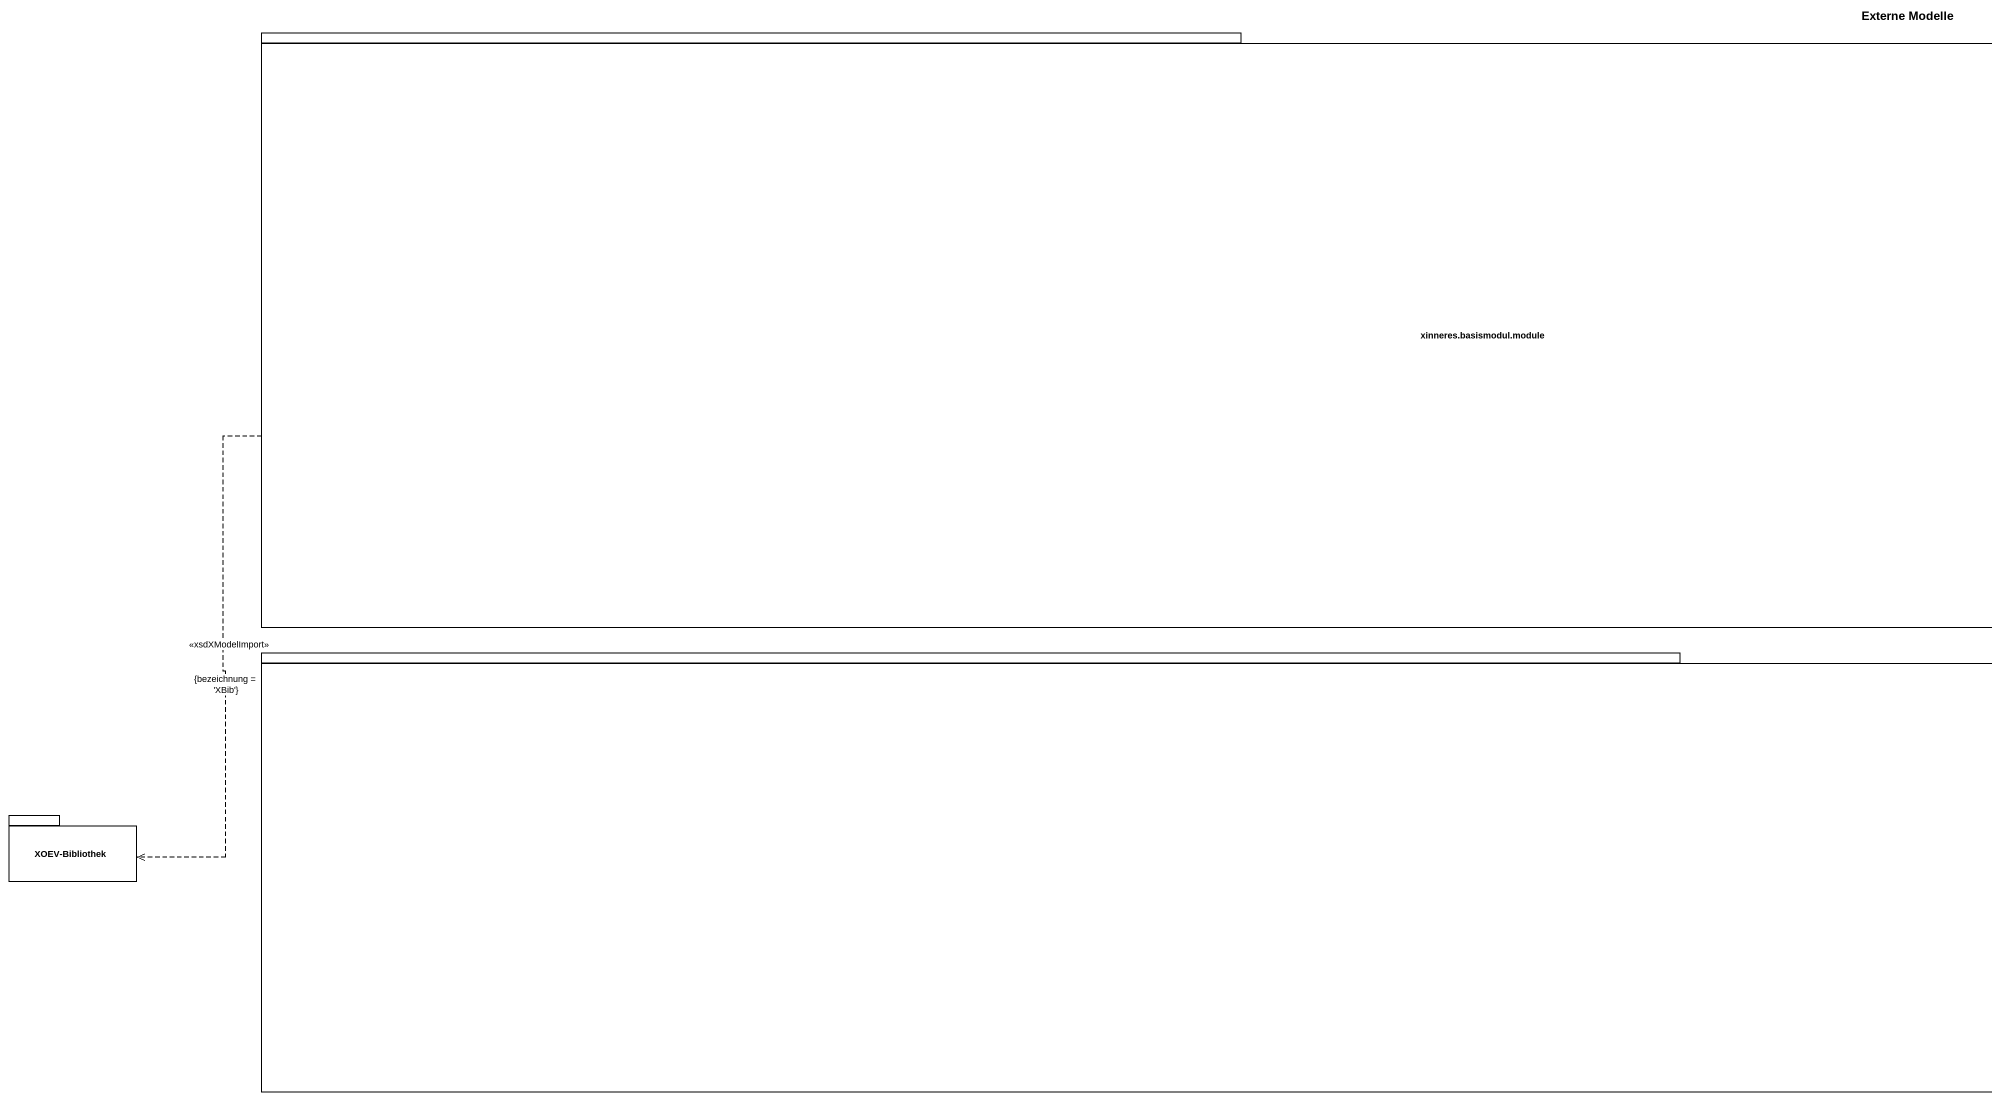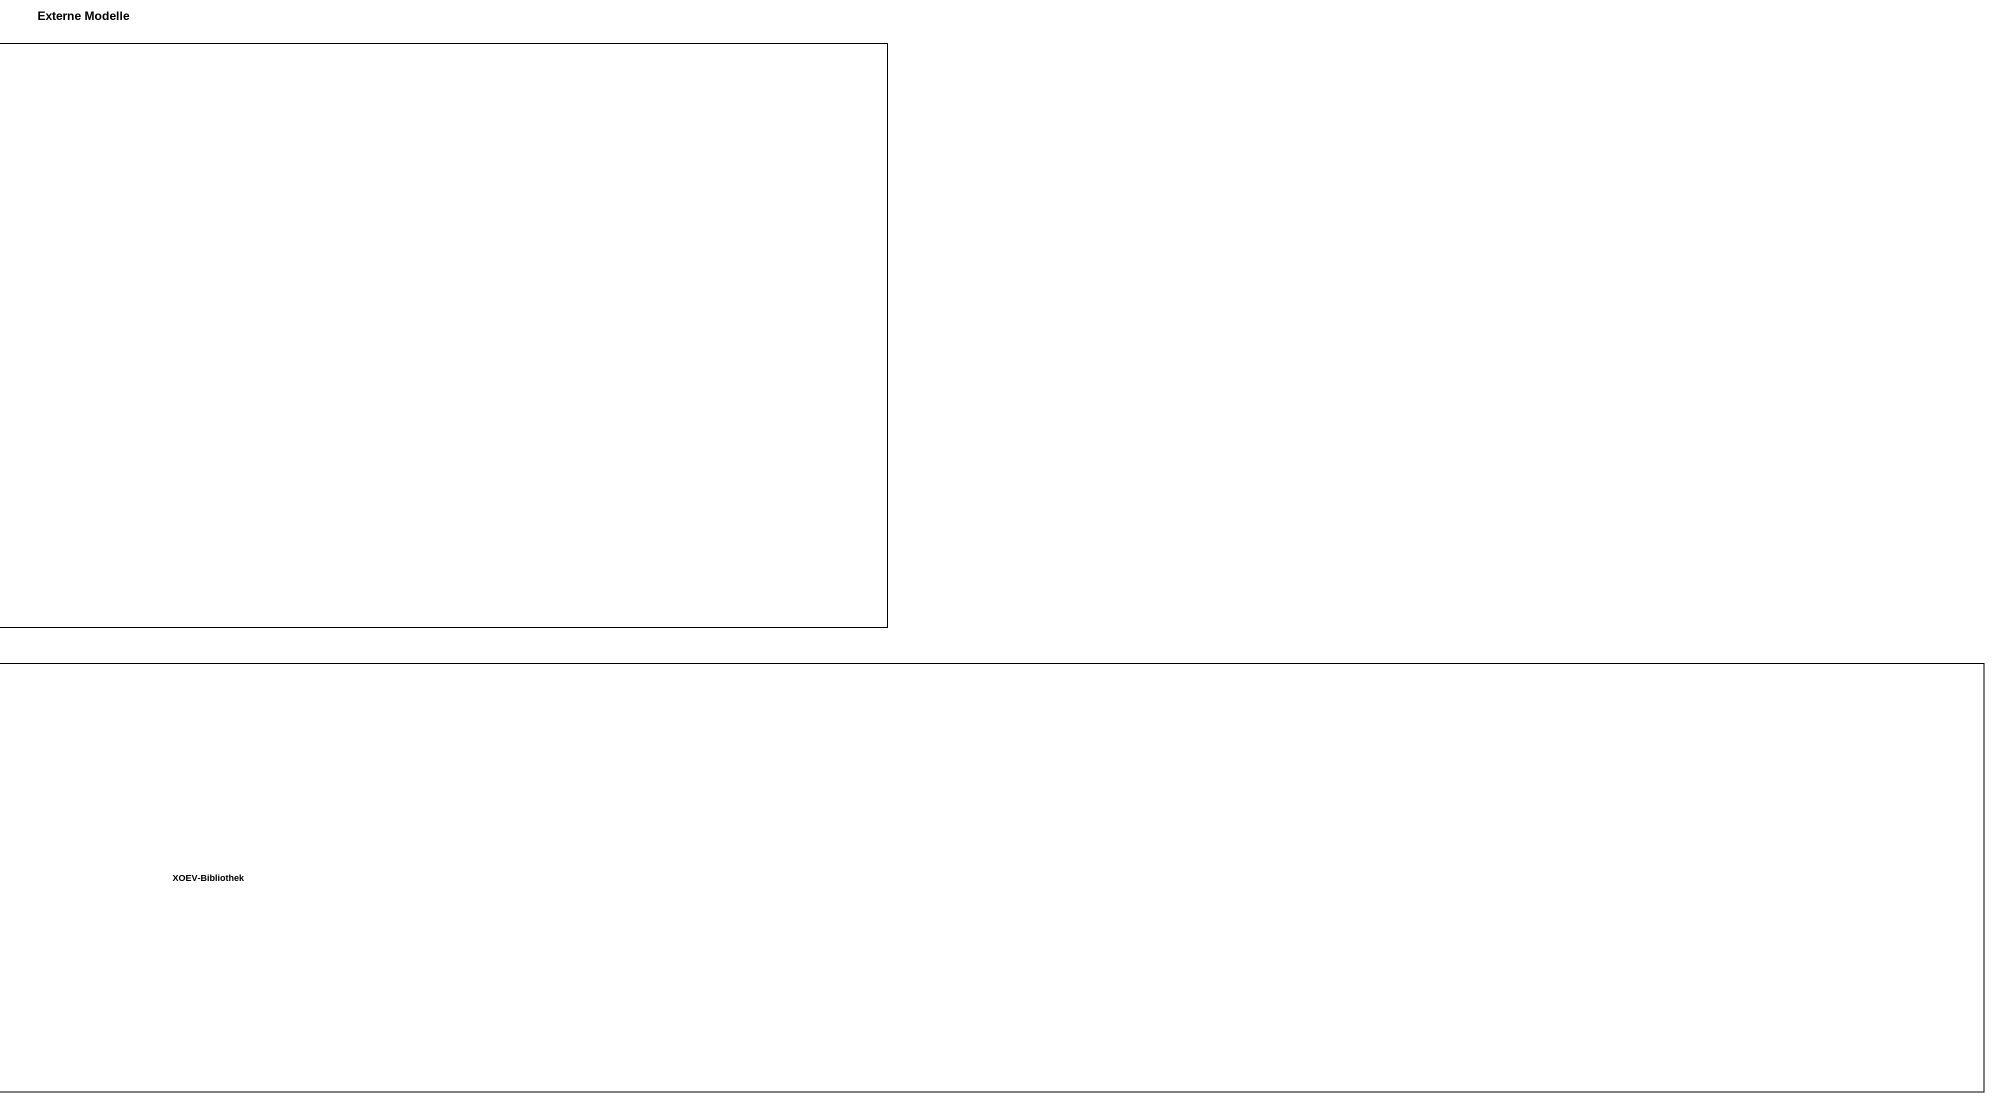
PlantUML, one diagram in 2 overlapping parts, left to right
@startuml
title Externe Modelle
package "xinneres.basismodul.module" as xinneres_basismodul_module {
}
package "XOEV-Bibliothek" as XOEV_Bibliothek {
}
package "XOEV-Bibliothek" as XOEV_Bibliothek_2 {
}
xinneres_basismodul_module .left.> XOEV_Bibliothek_2 : <<xsdXModelImport>>\n{bezeichnung = 'XBib'}
@enduml
